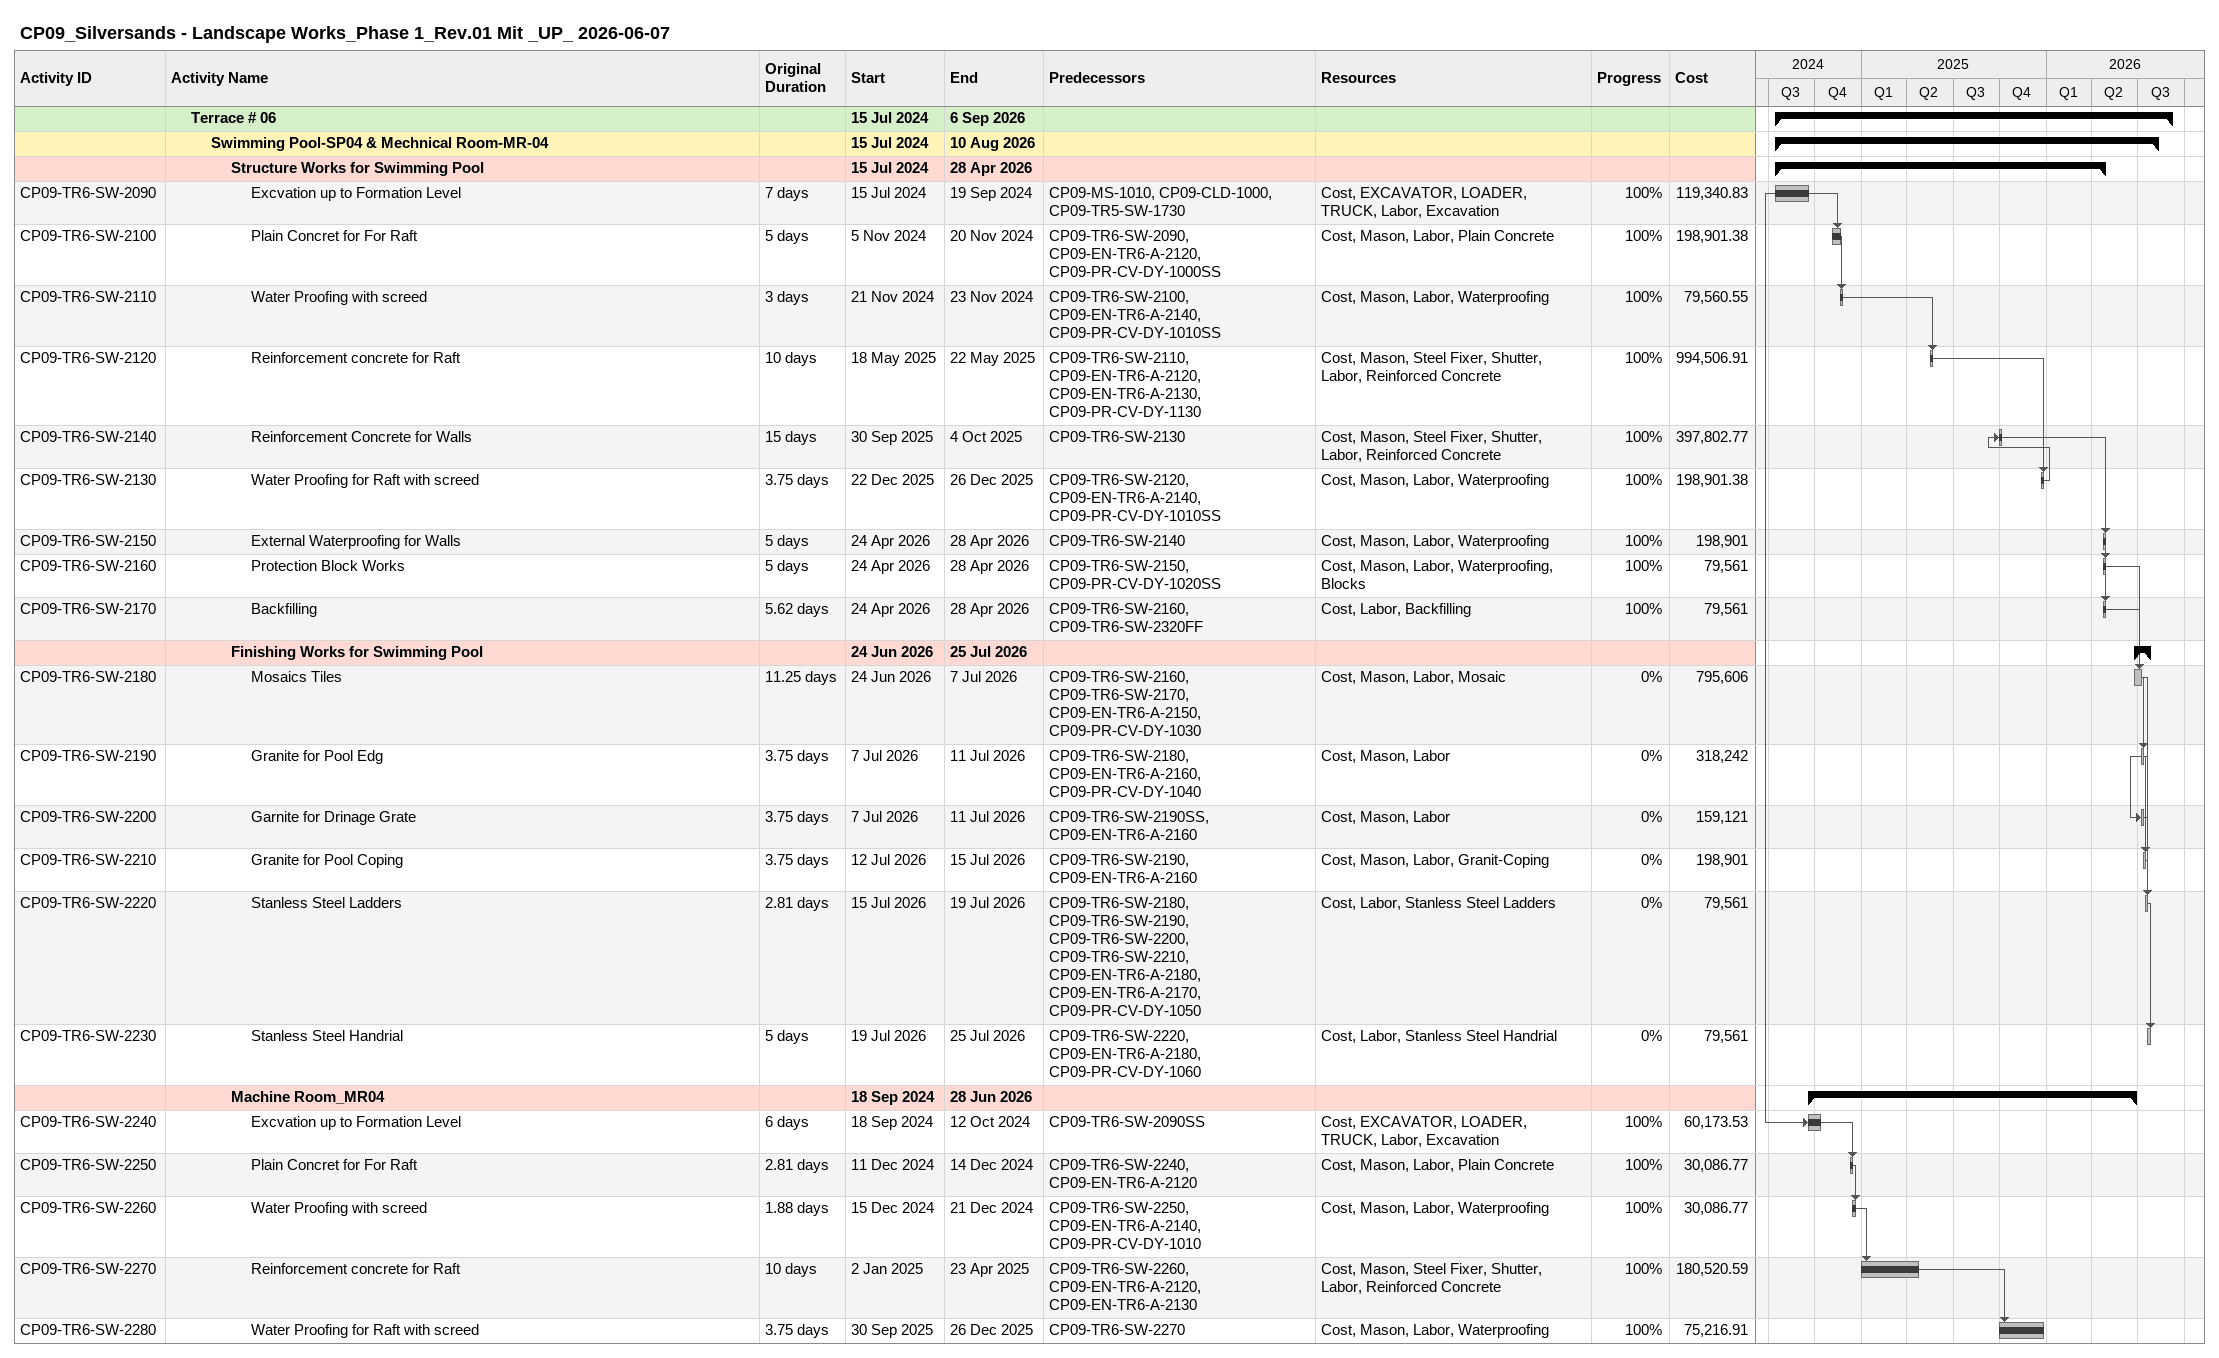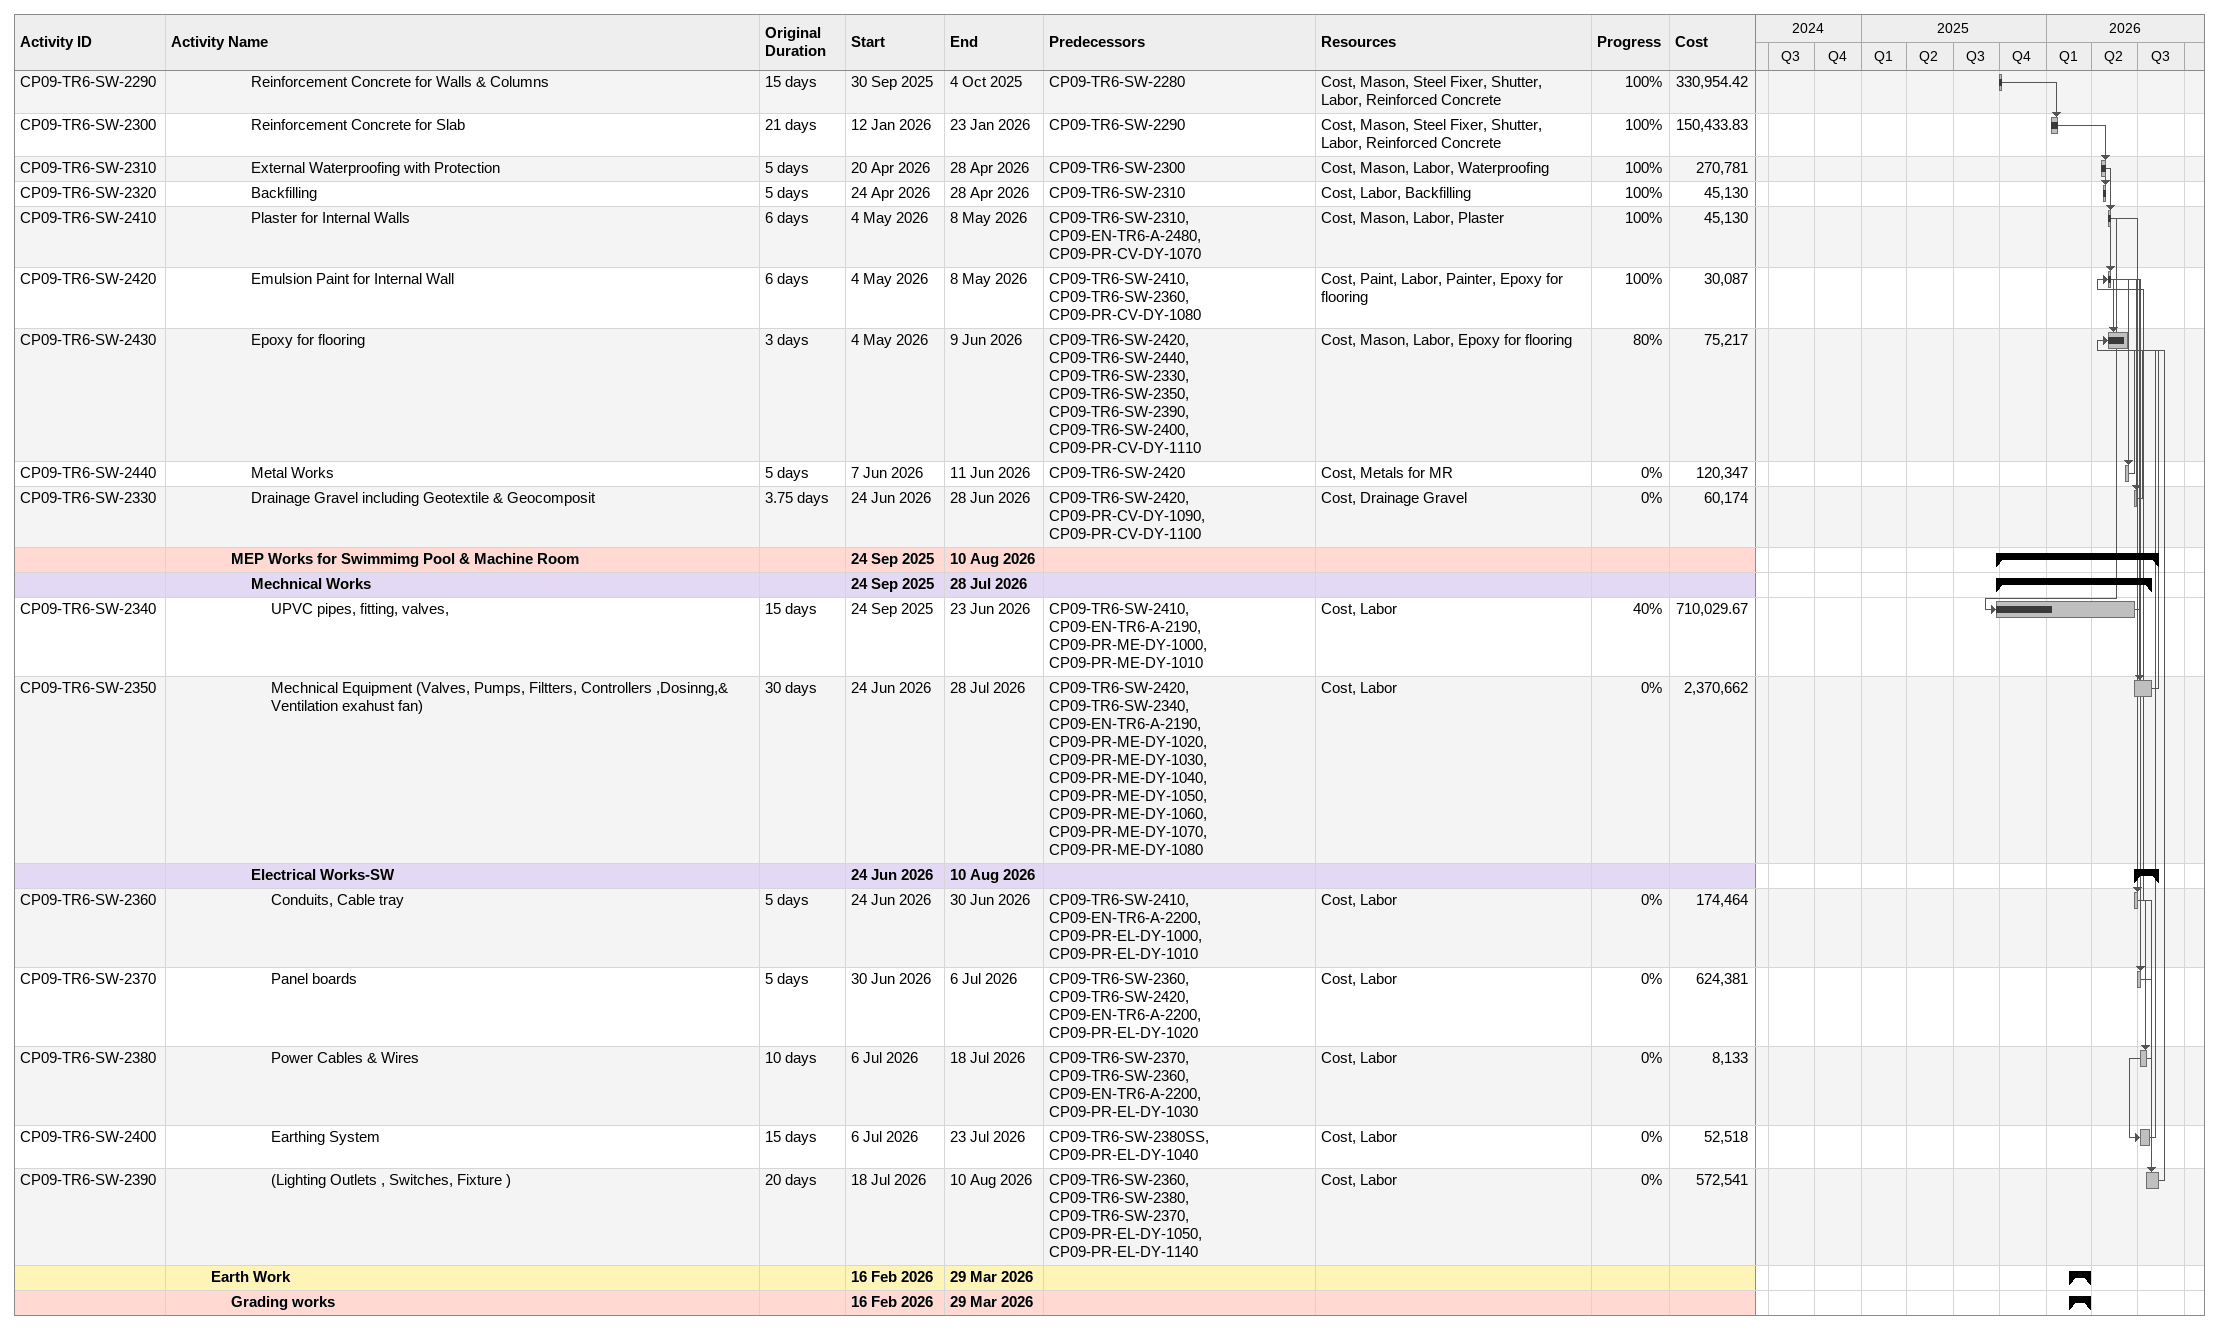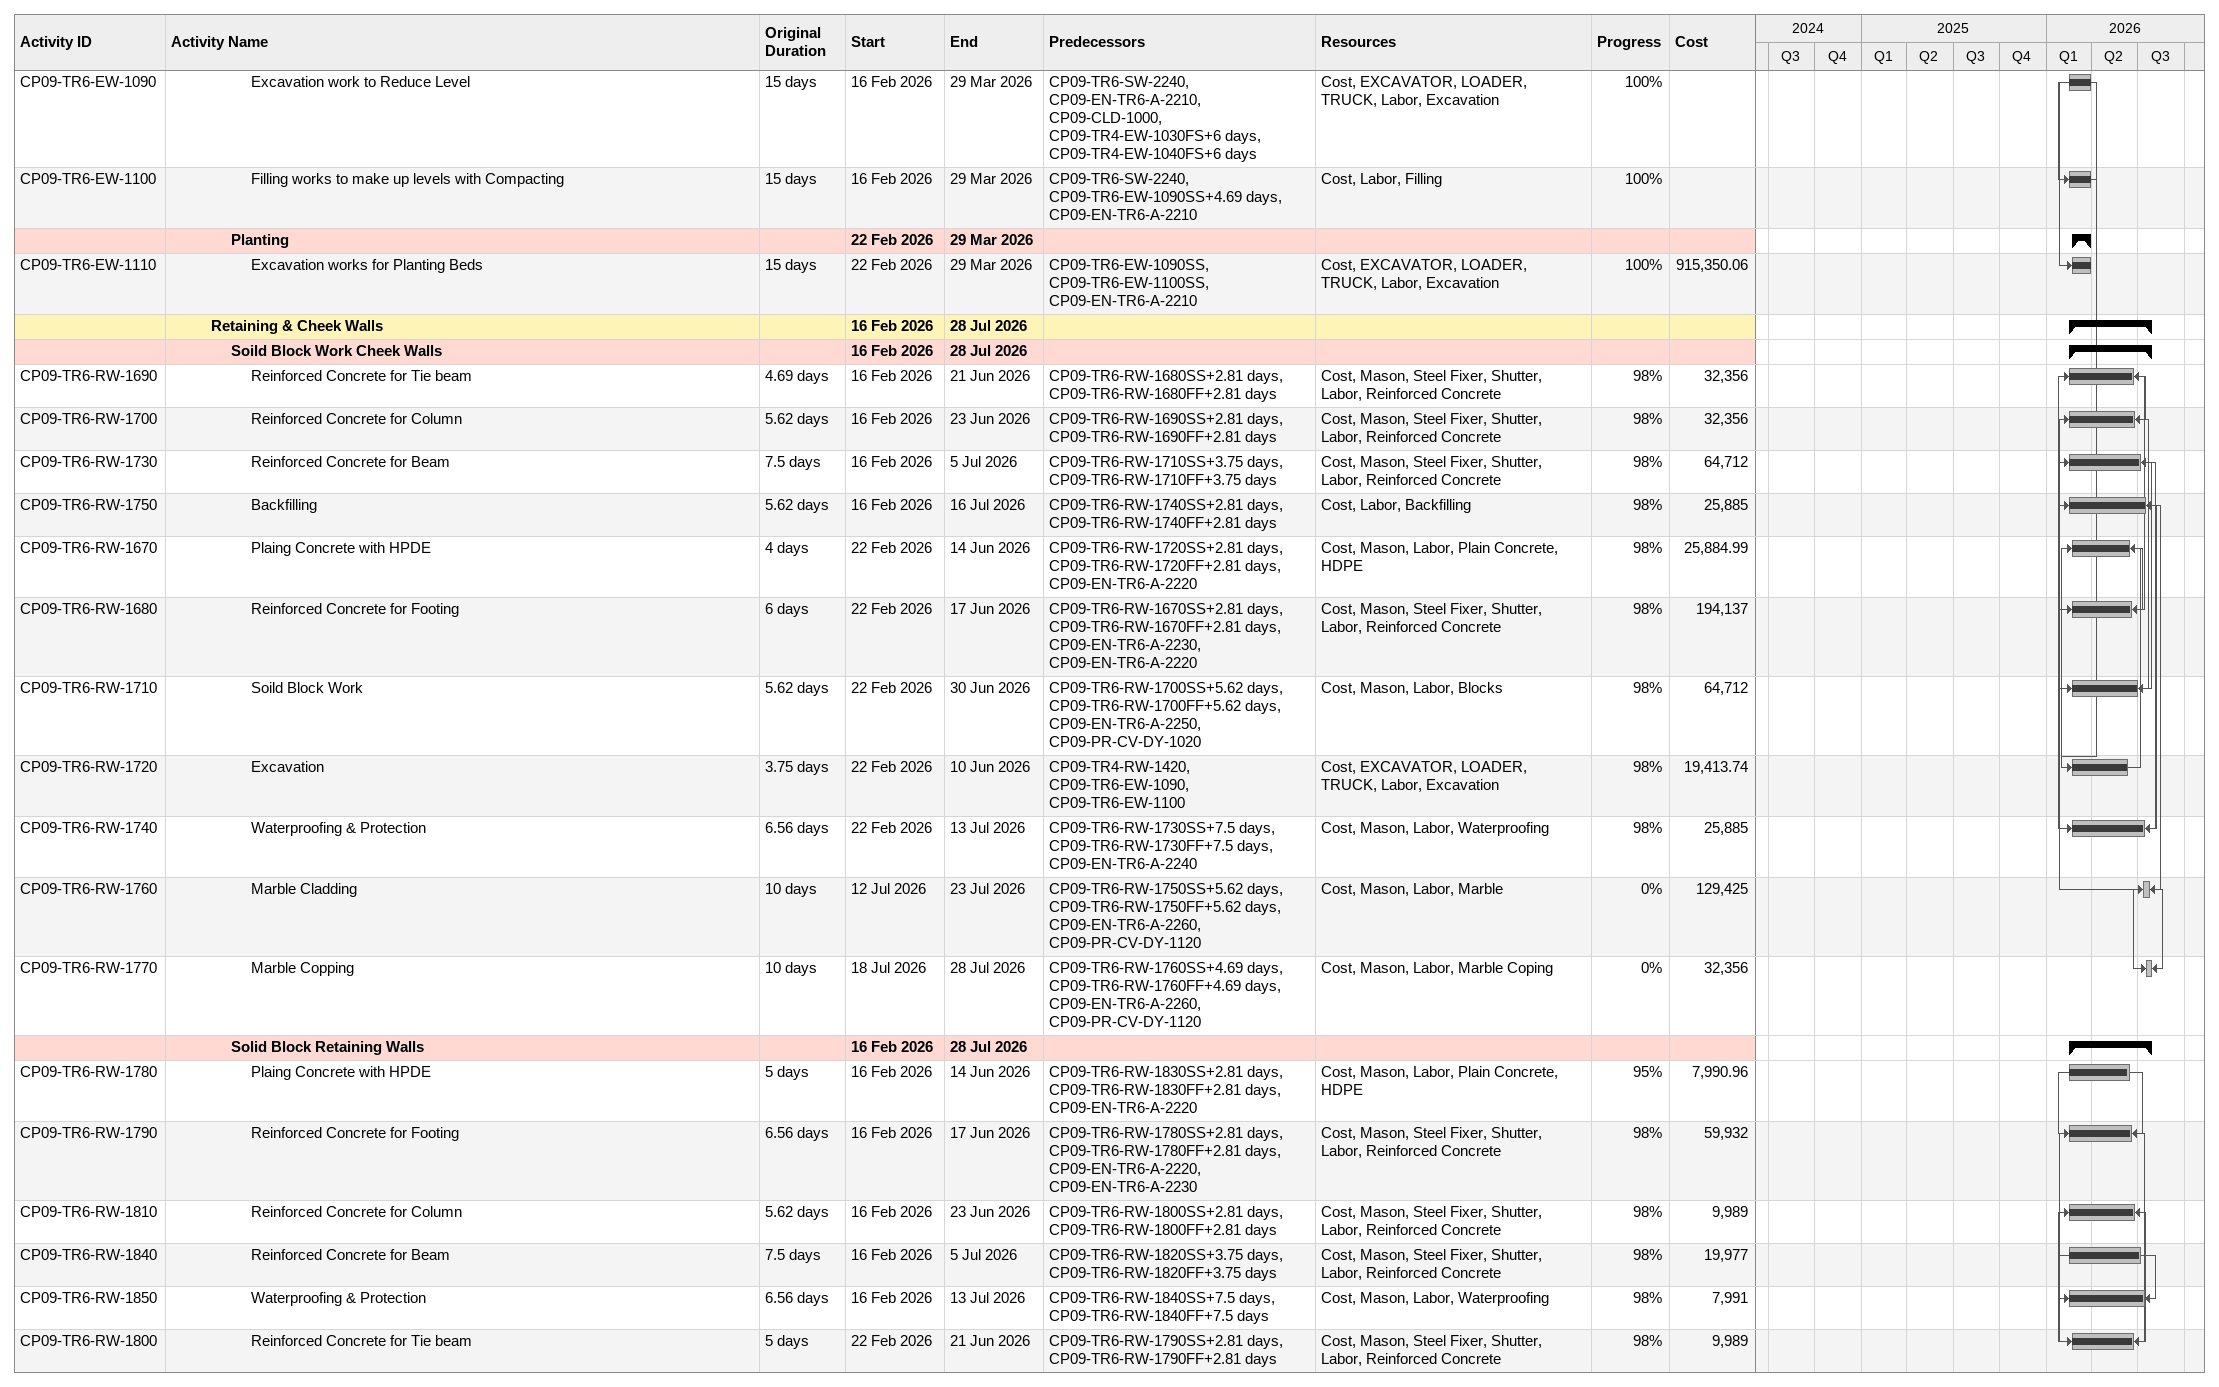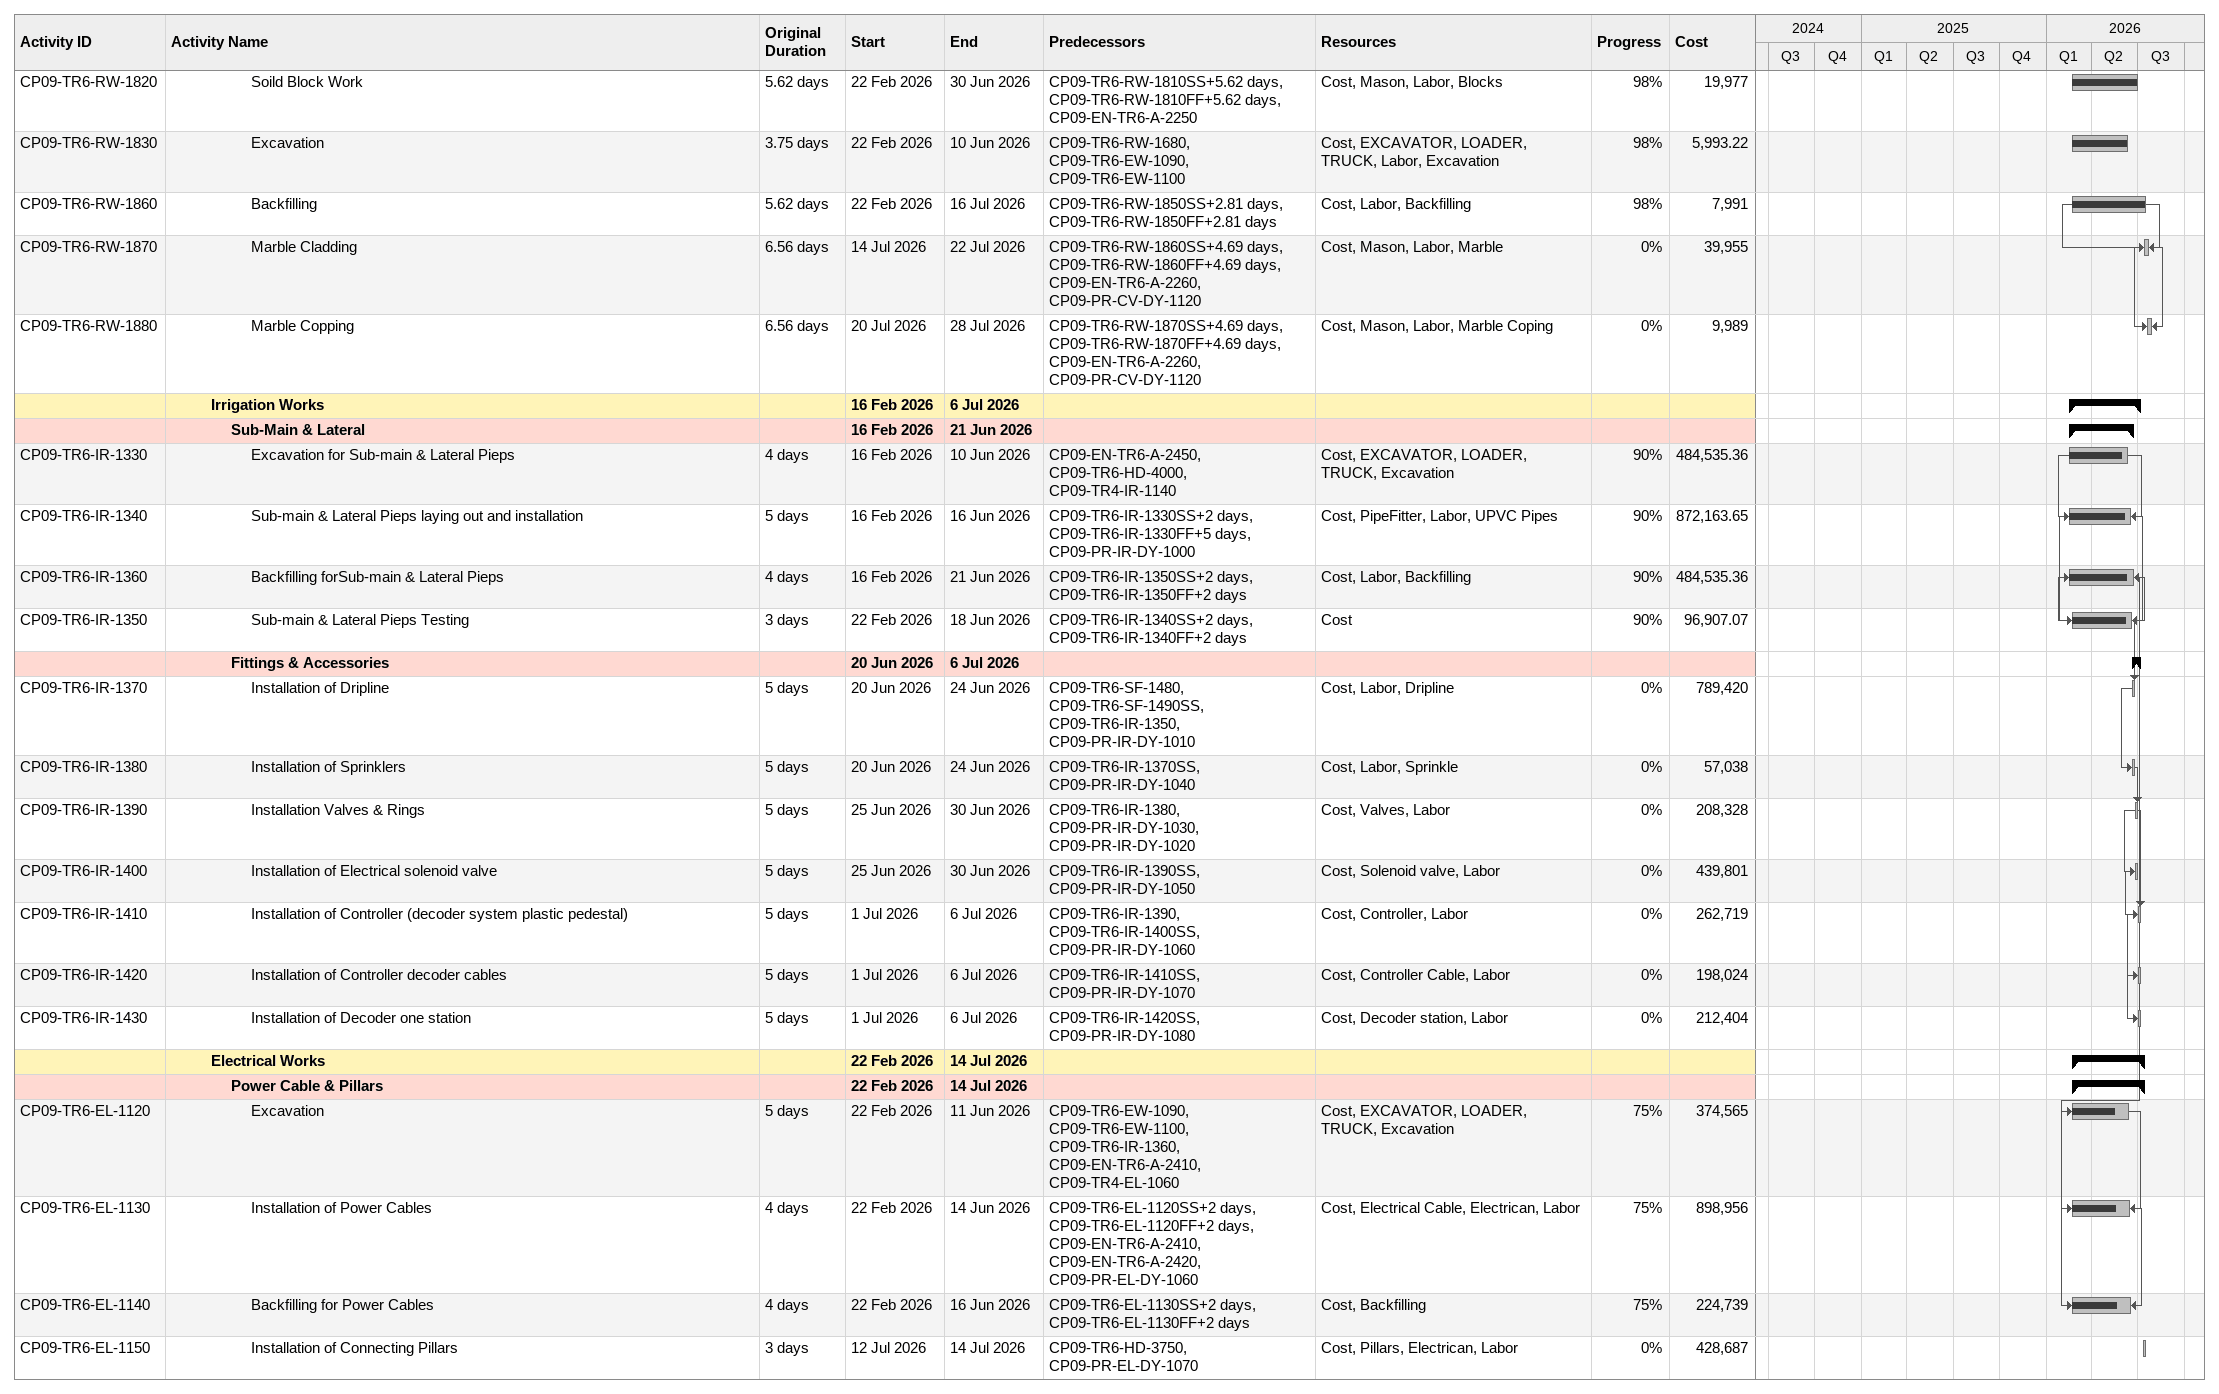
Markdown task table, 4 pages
CP09_Silversands - Landscape Works_Phase 1_Rev.01 Mit _UP_ 2026-06-07

| ID | Level | Task | Original duration | Start | Finish | Predecessors | Resources | % complete | Cost |
|---|---|---|---|---|---|---|---|---|---|
|  | 2 | **Terrace # 06** |  | 2024-07-15 | 2026-09-06 |  |  |  |  |
|  | 3 | **Swimming Pool-SP04 & Mechnical Room-MR-04** |  | 2024-07-15 | 2026-08-10 |  |  |  |  |
|  | 4 | **Structure Works for Swimming Pool** |  | 2024-07-15 | 2026-04-28 |  |  |  |  |
| CP09-TR6-SW-2090 | 5 | Excvation up to Formation Level | 7d | 2024-07-15 | 2024-09-19 | CP09-MS-1010, CP09-CLD-1000, CP09-TR5-SW-1730 | Cost, EXCAVATOR, LOADER, TRUCK, Labor, Excavation | 100 | 119340.83 |
| CP09-TR6-SW-2100 | 5 | Plain Concret for For Raft | 5d | 2024-11-05 | 2024-11-20 | CP09-TR6-SW-2090, CP09-EN-TR6-A-2120, CP09-PR-CV-DY-1000SS | Cost, Mason, Labor, Plain Concrete | 100 | 198901.38 |
| CP09-TR6-SW-2110 | 5 | Water Proofing with screed | 3d | 2024-11-21 | 2024-11-23 | CP09-TR6-SW-2100, CP09-EN-TR6-A-2140, CP09-PR-CV-DY-1010SS | Cost, Mason, Labor, Waterproofing | 100 | 79560.55 |
| CP09-TR6-SW-2120 | 5 | Reinforcement concrete for Raft | 10d | 2025-05-18 | 2025-05-22 | CP09-TR6-SW-2110, CP09-EN-TR6-A-2120, CP09-EN-TR6-A-2130, CP09-PR-CV-DY-1130 | Cost, Mason, Steel Fixer, Shutter, Labor, Reinforced Concrete | 100 | 994506.91 |
| CP09-TR6-SW-2140 | 5 | Reinforcement Concrete for Walls | 15d | 2025-09-30 | 2025-10-04 | CP09-TR6-SW-2130 | Cost, Mason, Steel Fixer, Shutter, Labor, Reinforced Concrete | 100 | 397802.77 |
| CP09-TR6-SW-2130 | 5 | Water Proofing for Raft with screed | 3.75d | 2025-12-22 | 2025-12-26 | CP09-TR6-SW-2120, CP09-EN-TR6-A-2140, CP09-PR-CV-DY-1010SS | Cost, Mason, Labor, Waterproofing | 100 | 198901.38 |
| CP09-TR6-SW-2150 | 5 | External Waterproofing for Walls | 5d | 2026-04-24 | 2026-04-28 | CP09-TR6-SW-2140 | Cost, Mason, Labor, Waterproofing | 100 | 198901 |
| CP09-TR6-SW-2160 | 5 | Protection Block Works | 5d | 2026-04-24 | 2026-04-28 | CP09-TR6-SW-2150, CP09-PR-CV-DY-1020SS | Cost, Mason, Labor, Waterproofing, Blocks | 100 | 79561 |
| CP09-TR6-SW-2170 | 5 | Backfilling | 5.62d | 2026-04-24 | 2026-04-28 | CP09-TR6-SW-2160, CP09-TR6-SW-2320FF | Cost, Labor, Backfilling | 100 | 79561 |
|  | 4 | **Finishing Works for Swimming Pool** |  | 2026-06-24 | 2026-07-25 |  |  |  |  |
| CP09-TR6-SW-2180 | 5 | Mosaics Tiles | 11.25d | 2026-06-24 | 2026-07-07 | CP09-TR6-SW-2160, CP09-TR6-SW-2170, CP09-EN-TR6-A-2150, CP09-PR-CV-DY-1030 | Cost, Mason, Labor, Mosaic | 0 | 795606 |
| CP09-TR6-SW-2190 | 5 | Granite for Pool Edg | 3.75d | 2026-07-07 | 2026-07-11 | CP09-TR6-SW-2180, CP09-EN-TR6-A-2160, CP09-PR-CV-DY-1040 | Cost, Mason, Labor | 0 | 318242 |
| CP09-TR6-SW-2200 | 5 | Garnite for Drinage Grate | 3.75d | 2026-07-07 | 2026-07-11 | CP09-TR6-SW-2190SS, CP09-EN-TR6-A-2160 | Cost, Mason, Labor | 0 | 159121 |
| CP09-TR6-SW-2210 | 5 | Granite for Pool Coping | 3.75d | 2026-07-12 | 2026-07-15 | CP09-TR6-SW-2190, CP09-EN-TR6-A-2160 | Cost, Mason, Labor, Granit-Coping | 0 | 198901 |
| CP09-TR6-SW-2220 | 5 | Stanless Steel Ladders | 2.81d | 2026-07-15 | 2026-07-19 | CP09-TR6-SW-2180, CP09-TR6-SW-2190, CP09-TR6-SW-2200, CP09-TR6-SW-2210, CP09-EN-TR6-A-2180, CP09-EN-TR6-A-2170, CP09-PR-CV-DY-1050 | Cost, Labor, Stanless Steel Ladders | 0 | 79561 |
| CP09-TR6-SW-2230 | 5 | Stanless Steel Handrial | 5d | 2026-07-19 | 2026-07-25 | CP09-TR6-SW-2220, CP09-EN-TR6-A-2180, CP09-PR-CV-DY-1060 | Cost, Labor, Stanless Steel Handrial | 0 | 79561 |
|  | 4 | **Machine Room_MR04** |  | 2024-09-18 | 2026-06-28 |  |  |  |  |
| CP09-TR6-SW-2240 | 5 | Excvation up to Formation Level | 6d | 2024-09-18 | 2024-10-12 | CP09-TR6-SW-2090SS | Cost, EXCAVATOR, LOADER, TRUCK, Labor, Excavation | 100 | 60173.53 |
| CP09-TR6-SW-2250 | 5 | Plain Concret for For Raft | 2.81d | 2024-12-11 | 2024-12-14 | CP09-TR6-SW-2240, CP09-EN-TR6-A-2120 | Cost, Mason, Labor, Plain Concrete | 100 | 30086.77 |
| CP09-TR6-SW-2260 | 5 | Water Proofing with screed | 1.88d | 2024-12-15 | 2024-12-21 | CP09-TR6-SW-2250, CP09-EN-TR6-A-2140, CP09-PR-CV-DY-1010 | Cost, Mason, Labor, Waterproofing | 100 | 30086.77 |
| CP09-TR6-SW-2270 | 5 | Reinforcement concrete for Raft | 10d | 2025-01-02 | 2025-04-23 | CP09-TR6-SW-2260, CP09-EN-TR6-A-2120, CP09-EN-TR6-A-2130 | Cost, Mason, Steel Fixer, Shutter, Labor, Reinforced Concrete | 100 | 180520.59 |
| CP09-TR6-SW-2280 | 5 | Water Proofing for Raft with screed | 3.75d | 2025-09-30 | 2025-12-26 | CP09-TR6-SW-2270 | Cost, Mason, Labor, Waterproofing | 100 | 75216.91 |
| CP09-TR6-SW-2290 | 5 | Reinforcement Concrete for Walls & Columns | 15d | 2025-09-30 | 2025-10-04 | CP09-TR6-SW-2280 | Cost, Mason, Steel Fixer, Shutter, Labor, Reinforced Concrete | 100 | 330954.42 |
| CP09-TR6-SW-2300 | 5 | Reinforcement Concrete for Slab | 21d | 2026-01-12 | 2026-01-23 | CP09-TR6-SW-2290 | Cost, Mason, Steel Fixer, Shutter, Labor, Reinforced Concrete | 100 | 150433.83 |
| CP09-TR6-SW-2310 | 5 | External Waterproofing with Protection | 5d | 2026-04-20 | 2026-04-28 | CP09-TR6-SW-2300 | Cost, Mason, Labor, Waterproofing | 100 | 270781 |
| CP09-TR6-SW-2320 | 5 | Backfilling | 5d | 2026-04-24 | 2026-04-28 | CP09-TR6-SW-2310 | Cost, Labor, Backfilling | 100 | 45130 |
| CP09-TR6-SW-2410 | 5 | Plaster for Internal Walls | 6d | 2026-05-04 | 2026-05-08 | CP09-TR6-SW-2310, CP09-EN-TR6-A-2480, CP09-PR-CV-DY-1070 | Cost, Mason, Labor, Plaster | 100 | 45130 |
| CP09-TR6-SW-2420 | 5 | Emulsion Paint for Internal Wall | 6d | 2026-05-04 | 2026-05-08 | CP09-TR6-SW-2410, CP09-TR6-SW-2360, CP09-PR-CV-DY-1080 | Cost, Paint, Labor, Painter, Epoxy for flooring | 100 | 30087 |
| CP09-TR6-SW-2430 | 5 | Epoxy for flooring | 3d | 2026-05-04 | 2026-06-09 | CP09-TR6-SW-2420, CP09-TR6-SW-2440, CP09-TR6-SW-2330, CP09-TR6-SW-2350, CP09-TR6-SW-2390, CP09-TR6-SW-2400, CP09-PR-CV-DY-1110 | Cost, Mason, Labor, Epoxy for flooring | 80 | 75217 |
| CP09-TR6-SW-2440 | 5 | Metal Works | 5d | 2026-06-07 | 2026-06-11 | CP09-TR6-SW-2420 | Cost, Metals for MR | 0 | 120347 |
| CP09-TR6-SW-2330 | 5 | Drainage Gravel including Geotextile & Geocomposit | 3.75d | 2026-06-24 | 2026-06-28 | CP09-TR6-SW-2420, CP09-PR-CV-DY-1090, CP09-PR-CV-DY-1100 | Cost, Drainage Gravel | 0 | 60174 |
|  | 4 | **MEP Works for Swimmimg Pool & Machine Room** |  | 2025-09-24 | 2026-08-10 |  |  |  |  |
|  | 5 | **Mechnical Works** |  | 2025-09-24 | 2026-07-28 |  |  |  |  |
| CP09-TR6-SW-2340 | 6 | UPVC pipes, fitting, valves, | 15d | 2025-09-24 | 2026-06-23 | CP09-TR6-SW-2410, CP09-EN-TR6-A-2190, CP09-PR-ME-DY-1000, CP09-PR-ME-DY-1010 | Cost, Labor | 40 | 710029.67 |
| CP09-TR6-SW-2350 | 6 | Mechnical Equipment (Valves, Pumps, Filtters, Controllers ,Dosinng,& Ventilation exahust fan) | 30d | 2026-06-24 | 2026-07-28 | CP09-TR6-SW-2420, CP09-TR6-SW-2340, CP09-EN-TR6-A-2190, CP09-PR-ME-DY-1020, CP09-PR-ME-DY-1030, CP09-PR-ME-DY-1040, CP09-PR-ME-DY-1050, CP09-PR-ME-DY-1060, CP09-PR-ME-DY-1070, CP09-PR-ME-DY-1080 | Cost, Labor | 0 | 2370662 |
|  | 5 | **Electrical Works-SW** |  | 2026-06-24 | 2026-08-10 |  |  |  |  |
| CP09-TR6-SW-2360 | 6 | Conduits, Cable tray | 5d | 2026-06-24 | 2026-06-30 | CP09-TR6-SW-2410, CP09-EN-TR6-A-2200, CP09-PR-EL-DY-1000, CP09-PR-EL-DY-1010 | Cost, Labor | 0 | 174464 |
| CP09-TR6-SW-2370 | 6 | Panel boards | 5d | 2026-06-30 | 2026-07-06 | CP09-TR6-SW-2360, CP09-TR6-SW-2420, CP09-EN-TR6-A-2200, CP09-PR-EL-DY-1020 | Cost, Labor | 0 | 624381 |
| CP09-TR6-SW-2380 | 6 | Power Cables & Wires | 10d | 2026-07-06 | 2026-07-18 | CP09-TR6-SW-2370, CP09-TR6-SW-2360, CP09-EN-TR6-A-2200, CP09-PR-EL-DY-1030 | Cost, Labor | 0 | 8133 |
| CP09-TR6-SW-2400 | 6 | Earthing System | 15d | 2026-07-06 | 2026-07-23 | CP09-TR6-SW-2380SS, CP09-PR-EL-DY-1040 | Cost, Labor | 0 | 52518 |
| CP09-TR6-SW-2390 | 6 | (Lighting Outlets , Switches, Fixture ) | 20d | 2026-07-18 | 2026-08-10 | CP09-TR6-SW-2360, CP09-TR6-SW-2380, CP09-TR6-SW-2370, CP09-PR-EL-DY-1050, CP09-PR-EL-DY-1140 | Cost, Labor | 0 | 572541 |
|  | 3 | **Earth Work** |  | 2026-02-16 | 2026-03-29 |  |  |  |  |
|  | 4 | **Grading works** |  | 2026-02-16 | 2026-03-29 |  |  |  |  |
| CP09-TR6-EW-1090 | 5 | Excavation work to Reduce Level | 15d | 2026-02-16 | 2026-03-29 | CP09-TR6-SW-2240, CP09-EN-TR6-A-2210, CP09-CLD-1000, CP09-TR4-EW-1030FS+6d, CP09-TR4-EW-1040FS+6d | Cost, EXCAVATOR, LOADER, TRUCK, Labor, Excavation | 100 |  |
| CP09-TR6-EW-1100 | 5 | Filling works to make up levels with Compacting | 15d | 2026-02-16 | 2026-03-29 | CP09-TR6-SW-2240, CP09-TR6-EW-1090SS+4.69d, CP09-EN-TR6-A-2210 | Cost, Labor, Filling | 100 |  |
|  | 4 | **Planting** |  | 2026-02-22 | 2026-03-29 |  |  |  |  |
| CP09-TR6-EW-1110 | 5 | Excavation works for Planting Beds | 15d | 2026-02-22 | 2026-03-29 | CP09-TR6-EW-1090SS, CP09-TR6-EW-1100SS, CP09-EN-TR6-A-2210 | Cost, EXCAVATOR, LOADER, TRUCK, Labor, Excavation | 100 | 915350.06 |
|  | 3 | **Retaining & Cheek Walls** |  | 2026-02-16 | 2026-07-28 |  |  |  |  |
|  | 4 | **Soild Block Work Cheek Walls** |  | 2026-02-16 | 2026-07-28 |  |  |  |  |
| CP09-TR6-RW-1690 | 5 | Reinforced Concrete for Tie beam | 4.69d | 2026-02-16 | 2026-06-21 | CP09-TR6-RW-1680SS+2.81d, CP09-TR6-RW-1680FF+2.81d | Cost, Mason, Steel Fixer, Shutter, Labor, Reinforced Concrete | 98 | 32356 |
| CP09-TR6-RW-1700 | 5 | Reinforced Concrete for Column | 5.62d | 2026-02-16 | 2026-06-23 | CP09-TR6-RW-1690SS+2.81d, CP09-TR6-RW-1690FF+2.81d | Cost, Mason, Steel Fixer, Shutter, Labor, Reinforced Concrete | 98 | 32356 |
| CP09-TR6-RW-1730 | 5 | Reinforced Concrete for Beam | 7.5d | 2026-02-16 | 2026-07-05 | CP09-TR6-RW-1710SS+3.75d, CP09-TR6-RW-1710FF+3.75d | Cost, Mason, Steel Fixer, Shutter, Labor, Reinforced Concrete | 98 | 64712 |
| CP09-TR6-RW-1750 | 5 | Backfilling | 5.62d | 2026-02-16 | 2026-07-16 | CP09-TR6-RW-1740SS+2.81d, CP09-TR6-RW-1740FF+2.81d | Cost, Labor, Backfilling | 98 | 25885 |
| CP09-TR6-RW-1670 | 5 | Plaing Concrete with HPDE | 4d | 2026-02-22 | 2026-06-14 | CP09-TR6-RW-1720SS+2.81d, CP09-TR6-RW-1720FF+2.81d, CP09-EN-TR6-A-2220 | Cost, Mason, Labor, Plain Concrete, HDPE | 98 | 25884.99 |
| CP09-TR6-RW-1680 | 5 | Reinforced Concrete for Footing | 6d | 2026-02-22 | 2026-06-17 | CP09-TR6-RW-1670SS+2.81d, CP09-TR6-RW-1670FF+2.81d, CP09-EN-TR6-A-2230, CP09-EN-TR6-A-2220 | Cost, Mason, Steel Fixer, Shutter, Labor, Reinforced Concrete | 98 | 194137 |
| CP09-TR6-RW-1710 | 5 | Soild Block Work | 5.62d | 2026-02-22 | 2026-06-30 | CP09-TR6-RW-1700SS+5.62d, CP09-TR6-RW-1700FF+5.62d, CP09-EN-TR6-A-2250, CP09-PR-CV-DY-1020 | Cost, Mason, Labor, Blocks | 98 | 64712 |
| CP09-TR6-RW-1720 | 5 | Excavation | 3.75d | 2026-02-22 | 2026-06-10 | CP09-TR4-RW-1420, CP09-TR6-EW-1090, CP09-TR6-EW-1100 | Cost, EXCAVATOR, LOADER, TRUCK, Labor, Excavation | 98 | 19413.74 |
| CP09-TR6-RW-1740 | 5 | Waterproofing & Protection | 6.56d | 2026-02-22 | 2026-07-13 | CP09-TR6-RW-1730SS+7.5d, CP09-TR6-RW-1730FF+7.5d, CP09-EN-TR6-A-2240 | Cost, Mason, Labor, Waterproofing | 98 | 25885 |
| CP09-TR6-RW-1760 | 5 | Marble Cladding | 10d | 2026-07-12 | 2026-07-23 | CP09-TR6-RW-1750SS+5.62d, CP09-TR6-RW-1750FF+5.62d, CP09-EN-TR6-A-2260, CP09-PR-CV-DY-1120 | Cost, Mason, Labor, Marble | 0 | 129425 |
| CP09-TR6-RW-1770 | 5 | Marble Copping | 10d | 2026-07-18 | 2026-07-28 | CP09-TR6-RW-1760SS+4.69d, CP09-TR6-RW-1760FF+4.69d, CP09-EN-TR6-A-2260, CP09-PR-CV-DY-1120 | Cost, Mason, Labor, Marble Coping | 0 | 32356 |
|  | 4 | **Solid Block Retaining Walls** |  | 2026-02-16 | 2026-07-28 |  |  |  |  |
| CP09-TR6-RW-1780 | 5 | Plaing Concrete with HPDE | 5d | 2026-02-16 | 2026-06-14 | CP09-TR6-RW-1830SS+2.81d, CP09-TR6-RW-1830FF+2.81d, CP09-EN-TR6-A-2220 | Cost, Mason, Labor, Plain Concrete, HDPE | 95 | 7990.96 |
| CP09-TR6-RW-1790 | 5 | Reinforced Concrete for Footing | 6.56d | 2026-02-16 | 2026-06-17 | CP09-TR6-RW-1780SS+2.81d, CP09-TR6-RW-1780FF+2.81d, CP09-EN-TR6-A-2220, CP09-EN-TR6-A-2230 | Cost, Mason, Steel Fixer, Shutter, Labor, Reinforced Concrete | 98 | 59932 |
| CP09-TR6-RW-1810 | 5 | Reinforced Concrete for Column | 5.62d | 2026-02-16 | 2026-06-23 | CP09-TR6-RW-1800SS+2.81d, CP09-TR6-RW-1800FF+2.81d | Cost, Mason, Steel Fixer, Shutter, Labor, Reinforced Concrete | 98 | 9989 |
| CP09-TR6-RW-1840 | 5 | Reinforced Concrete for Beam | 7.5d | 2026-02-16 | 2026-07-05 | CP09-TR6-RW-1820SS+3.75d, CP09-TR6-RW-1820FF+3.75d | Cost, Mason, Steel Fixer, Shutter, Labor, Reinforced Concrete | 98 | 19977 |
| CP09-TR6-RW-1850 | 5 | Waterproofing & Protection | 6.56d | 2026-02-16 | 2026-07-13 | CP09-TR6-RW-1840SS+7.5d, CP09-TR6-RW-1840FF+7.5d | Cost, Mason, Labor, Waterproofing | 98 | 7991 |
| CP09-TR6-RW-1800 | 5 | Reinforced Concrete for Tie beam | 5d | 2026-02-22 | 2026-06-21 | CP09-TR6-RW-1790SS+2.81d, CP09-TR6-RW-1790FF+2.81d | Cost, Mason, Steel Fixer, Shutter, Labor, Reinforced Concrete | 98 | 9989 |
| CP09-TR6-RW-1820 | 5 | Soild Block Work | 5.62d | 2026-02-22 | 2026-06-30 | CP09-TR6-RW-1810SS+5.62d, CP09-TR6-RW-1810FF+5.62d, CP09-EN-TR6-A-2250 | Cost, Mason, Labor, Blocks | 98 | 19977 |
| CP09-TR6-RW-1830 | 5 | Excavation | 3.75d | 2026-02-22 | 2026-06-10 | CP09-TR6-RW-1680, CP09-TR6-EW-1090, CP09-TR6-EW-1100 | Cost, EXCAVATOR, LOADER, TRUCK, Labor, Excavation | 98 | 5993.22 |
| CP09-TR6-RW-1860 | 5 | Backfilling | 5.62d | 2026-02-22 | 2026-07-16 | CP09-TR6-RW-1850SS+2.81d, CP09-TR6-RW-1850FF+2.81d | Cost, Labor, Backfilling | 98 | 7991 |
| CP09-TR6-RW-1870 | 5 | Marble Cladding | 6.56d | 2026-07-14 | 2026-07-22 | CP09-TR6-RW-1860SS+4.69d, CP09-TR6-RW-1860FF+4.69d, CP09-EN-TR6-A-2260, CP09-PR-CV-DY-1120 | Cost, Mason, Labor, Marble | 0 | 39955 |
| CP09-TR6-RW-1880 | 5 | Marble Copping | 6.56d | 2026-07-20 | 2026-07-28 | CP09-TR6-RW-1870SS+4.69d, CP09-TR6-RW-1870FF+4.69d, CP09-EN-TR6-A-2260, CP09-PR-CV-DY-1120 | Cost, Mason, Labor, Marble Coping | 0 | 9989 |
|  | 3 | **Irrigation Works** |  | 2026-02-16 | 2026-07-06 |  |  |  |  |
|  | 4 | **Sub-Main & Lateral** |  | 2026-02-16 | 2026-06-21 |  |  |  |  |
| CP09-TR6-IR-1330 | 5 | Excavation for Sub-main & Lateral Pieps | 4d | 2026-02-16 | 2026-06-10 | CP09-EN-TR6-A-2450, CP09-TR6-HD-4000, CP09-TR4-IR-1140 | Cost, EXCAVATOR, LOADER, TRUCK, Excavation | 90 | 484535.36 |
| CP09-TR6-IR-1340 | 5 | Sub-main & Lateral Pieps laying out and installation | 5d | 2026-02-16 | 2026-06-16 | CP09-TR6-IR-1330SS+2d, CP09-TR6-IR-1330FF+5d, CP09-PR-IR-DY-1000 | Cost, PipeFitter, Labor, UPVC Pipes | 90 | 872163.65 |
| CP09-TR6-IR-1360 | 5 | Backfilling forSub-main & Lateral Pieps | 4d | 2026-02-16 | 2026-06-21 | CP09-TR6-IR-1350SS+2d, CP09-TR6-IR-1350FF+2d | Cost, Labor, Backfilling | 90 | 484535.36 |
| CP09-TR6-IR-1350 | 5 | Sub-main & Lateral Pieps Testing | 3d | 2026-02-22 | 2026-06-18 | CP09-TR6-IR-1340SS+2d, CP09-TR6-IR-1340FF+2d | Cost | 90 | 96907.07 |
|  | 4 | **Fittings & Accessories** |  | 2026-06-20 | 2026-07-06 |  |  |  |  |
| CP09-TR6-IR-1370 | 5 | Installation of Dripline | 5d | 2026-06-20 | 2026-06-24 | CP09-TR6-SF-1480, CP09-TR6-SF-1490SS, CP09-TR6-IR-1350, CP09-PR-IR-DY-1010 | Cost, Labor, Dripline | 0 | 789420 |
| CP09-TR6-IR-1380 | 5 | Installation of Sprinklers | 5d | 2026-06-20 | 2026-06-24 | CP09-TR6-IR-1370SS, CP09-PR-IR-DY-1040 | Cost, Labor, Sprinkle | 0 | 57038 |
| CP09-TR6-IR-1390 | 5 | Installation Valves & Rings | 5d | 2026-06-25 | 2026-06-30 | CP09-TR6-IR-1380, CP09-PR-IR-DY-1030, CP09-PR-IR-DY-1020 | Cost, Valves, Labor | 0 | 208328 |
| CP09-TR6-IR-1400 | 5 | Installation of Electrical solenoid valve | 5d | 2026-06-25 | 2026-06-30 | CP09-TR6-IR-1390SS, CP09-PR-IR-DY-1050 | Cost, Solenoid valve, Labor | 0 | 439801 |
| CP09-TR6-IR-1410 | 5 | Installation of Controller (decoder system plastic pedestal) | 5d | 2026-07-01 | 2026-07-06 | CP09-TR6-IR-1390, CP09-TR6-IR-1400SS, CP09-PR-IR-DY-1060 | Cost, Controller, Labor | 0 | 262719 |
| CP09-TR6-IR-1420 | 5 | Installation of Controller decoder cables | 5d | 2026-07-01 | 2026-07-06 | CP09-TR6-IR-1410SS, CP09-PR-IR-DY-1070 | Cost, Controller Cable, Labor | 0 | 198024 |
| CP09-TR6-IR-1430 | 5 | Installation of Decoder one station | 5d | 2026-07-01 | 2026-07-06 | CP09-TR6-IR-1420SS, CP09-PR-IR-DY-1080 | Cost, Decoder station, Labor | 0 | 212404 |
|  | 3 | **Electrical Works** |  | 2026-02-22 | 2026-07-14 |  |  |  |  |
|  | 4 | **Power Cable & Pillars** |  | 2026-02-22 | 2026-07-14 |  |  |  |  |
| CP09-TR6-EL-1120 | 5 | Excavation | 5d | 2026-02-22 | 2026-06-11 | CP09-TR6-EW-1090, CP09-TR6-EW-1100, CP09-TR6-IR-1360, CP09-EN-TR6-A-2410, CP09-TR4-EL-1060 | Cost, EXCAVATOR, LOADER, TRUCK, Excavation | 75 | 374565 |
| CP09-TR6-EL-1130 | 5 | Installation of Power Cables | 4d | 2026-02-22 | 2026-06-14 | CP09-TR6-EL-1120SS+2d, CP09-TR6-EL-1120FF+2d, CP09-EN-TR6-A-2410, CP09-EN-TR6-A-2420, CP09-PR-EL-DY-1060 | Cost, Electrical Cable, Electrican, Labor | 75 | 898956 |
| CP09-TR6-EL-1140 | 5 | Backfilling for Power Cables | 4d | 2026-02-22 | 2026-06-16 | CP09-TR6-EL-1130SS+2d, CP09-TR6-EL-1130FF+2d | Cost, Backfilling | 75 | 224739 |
| CP09-TR6-EL-1150 | 5 | Installation of Connecting Pillars | 3d | 2026-07-12 | 2026-07-14 | CP09-TR6-HD-3750, CP09-PR-EL-DY-1070 | Cost, Pillars, Electrican, Labor | 0 | 428687 |
